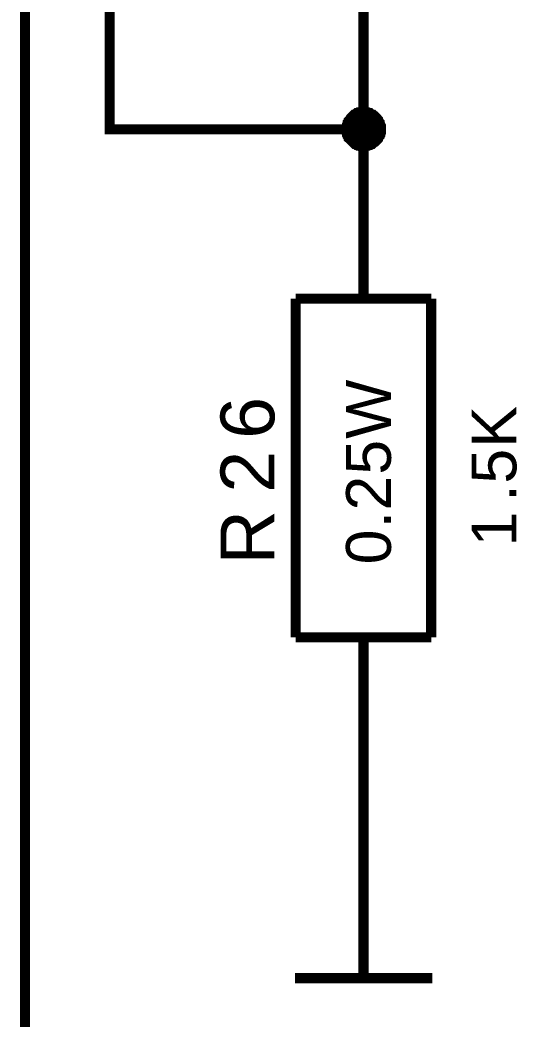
# Model space of a CAD drawing. Header units: millimetres. Extents: x -2024 to 917, y -725 to 13.
# Drawn here: x -1831.61 to -1816.92, y -637.95 to -608.44 of the extents above; entities that cross this region are included whole.
import ezdxf

# ---------------------------------------------------------------- set-up
doc = ezdxf.new("R2010")
doc.units = ezdxf.units.MM
doc.styles.get("Standard").update_dxf_attribs({"font": 'arial.ttf'})

msp = doc.modelspace()

# ---------------------------------------------------------------- linework, layer by layer
at = {"color": 7}
for points, const_width in [([(-1821.462, -669.167), (-1831.459, -669.167), (-1831.459, -569.168)], 0.3), ([(-1821.462, -611.675), (-1828.96, -611.675), (-1828.96, -569.168)], 0.3), ([(-1821.462, -606.674), (-1821.462, -609.174)], 0.3), ([(-1821.462, -614.175), (-1821.462, -611.675), (-1821.462, -609.174)], 0.3), ([(-1821.959, -611.675), (-1821.959, -611.641), (-1821.959, -611.625), (-1821.959, -611.592), (-1821.942, -611.575), (-1821.942, -611.542), (-1821.942, -611.526), (-1821.926, -611.492), (-1821.926, -611.476), (-1821.909, -611.459), (-1821.893, -611.426), (-1821.893, -611.41), (-1821.876, -611.393), (-1821.859, -611.377), (-1821.843, -611.343), (-1821.826, -611.327), (-1821.81, -611.31), (-1821.793, -611.294), (-1821.777, -611.277), (-1821.76, -611.261), (-1821.744, -611.244), (-1821.727, -611.244), (-1821.694, -611.227), (-1821.677, -611.211), (-1821.661, -611.194), (-1821.628, -611.194), (-1821.611, -611.178), (-1821.595, -611.178), (-1821.561, -611.178), (-1821.545, -611.161), (-1821.512, -611.161), (-1821.495, -611.161), (-1821.462, -611.161)], 0.3), ([(-1821.959, -611.675), (-1821.959, -611.641), (-1821.959, -611.625), (-1821.959, -611.592), (-1821.942, -611.575), (-1821.942, -611.542), (-1821.942, -611.526), (-1821.926, -611.492), (-1821.926, -611.476), (-1821.909, -611.459), (-1821.893, -611.426), (-1821.893, -611.41), (-1821.876, -611.393), (-1821.859, -611.377), (-1821.843, -611.343), (-1821.826, -611.327), (-1821.81, -611.31), (-1821.793, -611.294), (-1821.777, -611.277), (-1821.76, -611.261), (-1821.744, -611.244), (-1821.727, -611.244), (-1821.694, -611.227), (-1821.677, -611.211), (-1821.661, -611.194), (-1821.628, -611.194), (-1821.611, -611.178), (-1821.595, -611.178), (-1821.561, -611.178), (-1821.545, -611.161), (-1821.512, -611.161), (-1821.495, -611.161), (-1821.462, -611.161)], 0.3), ([(-1821.959, -611.675), (-1821.959, -611.641), (-1821.959, -611.625), (-1821.959, -611.592), (-1821.942, -611.575), (-1821.942, -611.542), (-1821.942, -611.526), (-1821.926, -611.492), (-1821.926, -611.476), (-1821.909, -611.459), (-1821.893, -611.426), (-1821.893, -611.41), (-1821.876, -611.393), (-1821.859, -611.377), (-1821.843, -611.343), (-1821.826, -611.327), (-1821.81, -611.31), (-1821.793, -611.294), (-1821.777, -611.277), (-1821.76, -611.261), (-1821.744, -611.244), (-1821.727, -611.244), (-1821.694, -611.227), (-1821.677, -611.211), (-1821.661, -611.194), (-1821.628, -611.194), (-1821.611, -611.178), (-1821.595, -611.178), (-1821.561, -611.178), (-1821.545, -611.161), (-1821.512, -611.161), (-1821.495, -611.161), (-1821.462, -611.161)], 0.3), ([(-1821.959, -611.675), (-1821.959, -611.641), (-1821.959, -611.625), (-1821.959, -611.592), (-1821.942, -611.575), (-1821.942, -611.542), (-1821.942, -611.526), (-1821.926, -611.492), (-1821.926, -611.476), (-1821.909, -611.459), (-1821.893, -611.426), (-1821.893, -611.41), (-1821.876, -611.393), (-1821.859, -611.377), (-1821.843, -611.343), (-1821.826, -611.327), (-1821.81, -611.31), (-1821.793, -611.294), (-1821.777, -611.277), (-1821.76, -611.261), (-1821.744, -611.244), (-1821.727, -611.244), (-1821.694, -611.227), (-1821.677, -611.211), (-1821.661, -611.194), (-1821.628, -611.194), (-1821.611, -611.178), (-1821.595, -611.178), (-1821.561, -611.178), (-1821.545, -611.161), (-1821.512, -611.161), (-1821.495, -611.161), (-1821.462, -611.161)], 0.3), ([(-1821.959, -611.675), (-1821.959, -611.641), (-1821.959, -611.625), (-1821.959, -611.592), (-1821.942, -611.575), (-1821.942, -611.542), (-1821.942, -611.526), (-1821.926, -611.492), (-1821.926, -611.476), (-1821.909, -611.459), (-1821.893, -611.426), (-1821.893, -611.41), (-1821.876, -611.393), (-1821.859, -611.377), (-1821.843, -611.343), (-1821.826, -611.327), (-1821.81, -611.31), (-1821.793, -611.294), (-1821.777, -611.277), (-1821.76, -611.261), (-1821.744, -611.244), (-1821.727, -611.244), (-1821.694, -611.227), (-1821.677, -611.211), (-1821.661, -611.194), (-1821.628, -611.194), (-1821.611, -611.178), (-1821.595, -611.178), (-1821.561, -611.178), (-1821.545, -611.161), (-1821.512, -611.161), (-1821.495, -611.161), (-1821.462, -611.161)], 0.0991), ([(-1821.959, -611.675), (-1821.959, -611.641), (-1821.959, -611.625), (-1821.959, -611.592), (-1821.942, -611.575), (-1821.942, -611.542), (-1821.942, -611.526), (-1821.926, -611.492), (-1821.926, -611.476), (-1821.909, -611.459), (-1821.893, -611.426), (-1821.893, -611.41), (-1821.876, -611.393), (-1821.859, -611.377), (-1821.843, -611.343), (-1821.826, -611.327), (-1821.81, -611.31), (-1821.793, -611.294), (-1821.777, -611.277), (-1821.76, -611.261), (-1821.744, -611.244), (-1821.727, -611.244), (-1821.694, -611.227), (-1821.677, -611.211), (-1821.661, -611.194), (-1821.628, -611.194), (-1821.611, -611.178), (-1821.595, -611.178), (-1821.561, -611.178), (-1821.545, -611.161), (-1821.512, -611.161), (-1821.495, -611.161), (-1821.462, -611.161)], 0.0991), ([(-1821.959, -611.675), (-1821.959, -611.641), (-1821.959, -611.625), (-1821.959, -611.592), (-1821.942, -611.575), (-1821.942, -611.542), (-1821.942, -611.526), (-1821.926, -611.492), (-1821.926, -611.476), (-1821.909, -611.459), (-1821.893, -611.426), (-1821.893, -611.41), (-1821.876, -611.393), (-1821.859, -611.377), (-1821.843, -611.343), (-1821.826, -611.327), (-1821.81, -611.31), (-1821.793, -611.294), (-1821.777, -611.277), (-1821.76, -611.261), (-1821.744, -611.244), (-1821.727, -611.244), (-1821.694, -611.227), (-1821.677, -611.211), (-1821.661, -611.194), (-1821.628, -611.194), (-1821.611, -611.178), (-1821.595, -611.178), (-1821.561, -611.178), (-1821.545, -611.161), (-1821.512, -611.161), (-1821.495, -611.161), (-1821.462, -611.161)], 0.0991), ([(-1821.959, -611.675), (-1821.959, -611.641), (-1821.959, -611.625), (-1821.959, -611.592), (-1821.942, -611.575), (-1821.942, -611.542), (-1821.942, -611.526), (-1821.926, -611.492), (-1821.926, -611.476), (-1821.909, -611.459), (-1821.893, -611.426), (-1821.893, -611.41), (-1821.876, -611.393), (-1821.859, -611.377), (-1821.843, -611.343), (-1821.826, -611.327), (-1821.81, -611.31), (-1821.793, -611.294), (-1821.777, -611.277), (-1821.76, -611.261), (-1821.744, -611.244), (-1821.727, -611.244), (-1821.694, -611.227), (-1821.677, -611.211), (-1821.661, -611.194), (-1821.628, -611.194), (-1821.611, -611.178), (-1821.595, -611.178), (-1821.561, -611.178), (-1821.545, -611.161), (-1821.512, -611.161), (-1821.495, -611.161), (-1821.462, -611.161)], 0.0991), ([(-1821.462, -611.161), (-1821.462, -611.161)], 0.3), ([(-1821.462, -611.161), (-1821.429, -611.161), (-1821.413, -611.161), (-1821.379, -611.161), (-1821.363, -611.178), (-1821.33, -611.178), (-1821.313, -611.178), (-1821.28, -611.194), (-1821.264, -611.194), (-1821.247, -611.211), (-1821.214, -611.227), (-1821.197, -611.244), (-1821.181, -611.244), (-1821.164, -611.261), (-1821.131, -611.277), (-1821.115, -611.294), (-1821.098, -611.31), (-1821.082, -611.327), (-1821.065, -611.343), (-1821.048, -611.377), (-1821.032, -611.393), (-1821.032, -611.41), (-1821.015, -611.426), (-1820.999, -611.459), (-1820.982, -611.476), (-1820.982, -611.492), (-1820.966, -611.526), (-1820.966, -611.542), (-1820.966, -611.575), (-1820.949, -611.592), (-1820.949, -611.625), (-1820.949, -611.641), (-1820.949, -611.675)], 0.3), ([(-1821.462, -611.161), (-1821.462, -611.161)], 0.3), ([(-1821.462, -611.161), (-1821.429, -611.161), (-1821.413, -611.161), (-1821.379, -611.161), (-1821.363, -611.178), (-1821.33, -611.178), (-1821.313, -611.178), (-1821.28, -611.194), (-1821.264, -611.194), (-1821.247, -611.211), (-1821.214, -611.227), (-1821.197, -611.244), (-1821.181, -611.244), (-1821.164, -611.261), (-1821.131, -611.277), (-1821.115, -611.294), (-1821.098, -611.31), (-1821.082, -611.327), (-1821.065, -611.343), (-1821.048, -611.377), (-1821.032, -611.393), (-1821.032, -611.41), (-1821.015, -611.426), (-1820.999, -611.459), (-1820.982, -611.476), (-1820.982, -611.492), (-1820.966, -611.526), (-1820.966, -611.542), (-1820.966, -611.575), (-1820.949, -611.592), (-1820.949, -611.625), (-1820.949, -611.641), (-1820.949, -611.675)], 0.3), ([(-1821.462, -611.161), (-1821.462, -611.161)], 0.3), ([(-1821.462, -611.161), (-1821.429, -611.161), (-1821.413, -611.161), (-1821.379, -611.161), (-1821.363, -611.178), (-1821.33, -611.178), (-1821.313, -611.178), (-1821.28, -611.194), (-1821.264, -611.194), (-1821.247, -611.211), (-1821.214, -611.227), (-1821.197, -611.244), (-1821.181, -611.244), (-1821.164, -611.261), (-1821.131, -611.277), (-1821.115, -611.294), (-1821.098, -611.31), (-1821.082, -611.327), (-1821.065, -611.343), (-1821.048, -611.377), (-1821.032, -611.393), (-1821.032, -611.41), (-1821.015, -611.426), (-1820.999, -611.459), (-1820.982, -611.476), (-1820.982, -611.492), (-1820.966, -611.526), (-1820.966, -611.542), (-1820.966, -611.575), (-1820.949, -611.592), (-1820.949, -611.625), (-1820.949, -611.641), (-1820.949, -611.675)], 0.3), ([(-1821.462, -611.161), (-1821.462, -611.161)], 0.3), ([(-1821.462, -611.161), (-1821.429, -611.161), (-1821.413, -611.161), (-1821.379, -611.161), (-1821.363, -611.178), (-1821.33, -611.178), (-1821.313, -611.178), (-1821.28, -611.194), (-1821.264, -611.194), (-1821.247, -611.211), (-1821.214, -611.227), (-1821.197, -611.244), (-1821.181, -611.244), (-1821.164, -611.261), (-1821.131, -611.277), (-1821.115, -611.294), (-1821.098, -611.31), (-1821.082, -611.327), (-1821.065, -611.343), (-1821.048, -611.377), (-1821.032, -611.393), (-1821.032, -611.41), (-1821.015, -611.426), (-1820.999, -611.459), (-1820.982, -611.476), (-1820.982, -611.492), (-1820.966, -611.526), (-1820.966, -611.542), (-1820.966, -611.575), (-1820.949, -611.592), (-1820.949, -611.625), (-1820.949, -611.641), (-1820.949, -611.675)], 0.3), ([(-1821.462, -611.161), (-1821.462, -611.161)], 0.0991), ([(-1821.462, -611.161), (-1821.429, -611.161), (-1821.413, -611.161), (-1821.379, -611.161), (-1821.363, -611.178), (-1821.33, -611.178), (-1821.313, -611.178), (-1821.28, -611.194), (-1821.264, -611.194), (-1821.247, -611.211), (-1821.214, -611.227), (-1821.197, -611.244), (-1821.181, -611.244), (-1821.164, -611.261), (-1821.131, -611.277), (-1821.115, -611.294), (-1821.098, -611.31), (-1821.082, -611.327), (-1821.065, -611.343), (-1821.048, -611.377), (-1821.032, -611.393), (-1821.032, -611.41), (-1821.015, -611.426), (-1820.999, -611.459), (-1820.982, -611.476), (-1820.982, -611.492), (-1820.966, -611.526), (-1820.966, -611.542), (-1820.966, -611.575), (-1820.949, -611.592), (-1820.949, -611.625), (-1820.949, -611.641), (-1820.949, -611.675)], 0.0991), ([(-1821.462, -611.161), (-1821.462, -611.161)], 0.0991), ([(-1821.462, -611.161), (-1821.429, -611.161), (-1821.413, -611.161), (-1821.379, -611.161), (-1821.363, -611.178), (-1821.33, -611.178), (-1821.313, -611.178), (-1821.28, -611.194), (-1821.264, -611.194), (-1821.247, -611.211), (-1821.214, -611.227), (-1821.197, -611.244), (-1821.181, -611.244), (-1821.164, -611.261), (-1821.131, -611.277), (-1821.115, -611.294), (-1821.098, -611.31), (-1821.082, -611.327), (-1821.065, -611.343), (-1821.048, -611.377), (-1821.032, -611.393), (-1821.032, -611.41), (-1821.015, -611.426), (-1820.999, -611.459), (-1820.982, -611.476), (-1820.982, -611.492), (-1820.966, -611.526), (-1820.966, -611.542), (-1820.966, -611.575), (-1820.949, -611.592), (-1820.949, -611.625), (-1820.949, -611.641), (-1820.949, -611.675)], 0.0991), ([(-1821.462, -611.161), (-1821.462, -611.161)], 0.0991), ([(-1821.462, -611.161), (-1821.429, -611.161), (-1821.413, -611.161), (-1821.379, -611.161), (-1821.363, -611.178), (-1821.33, -611.178), (-1821.313, -611.178), (-1821.28, -611.194), (-1821.264, -611.194), (-1821.247, -611.211), (-1821.214, -611.227), (-1821.197, -611.244), (-1821.181, -611.244), (-1821.164, -611.261), (-1821.131, -611.277), (-1821.115, -611.294), (-1821.098, -611.31), (-1821.082, -611.327), (-1821.065, -611.343), (-1821.048, -611.377), (-1821.032, -611.393), (-1821.032, -611.41), (-1821.015, -611.426), (-1820.999, -611.459), (-1820.982, -611.476), (-1820.982, -611.492), (-1820.966, -611.526), (-1820.966, -611.542), (-1820.966, -611.575), (-1820.949, -611.592), (-1820.949, -611.625), (-1820.949, -611.641), (-1820.949, -611.675)], 0.0991), ([(-1821.462, -611.161), (-1821.462, -611.161)], 0.0991), ([(-1821.462, -611.161), (-1821.429, -611.161), (-1821.413, -611.161), (-1821.379, -611.161), (-1821.363, -611.178), (-1821.33, -611.178), (-1821.313, -611.178), (-1821.28, -611.194), (-1821.264, -611.194), (-1821.247, -611.211), (-1821.214, -611.227), (-1821.197, -611.244), (-1821.181, -611.244), (-1821.164, -611.261), (-1821.131, -611.277), (-1821.115, -611.294), (-1821.098, -611.31), (-1821.082, -611.327), (-1821.065, -611.343), (-1821.048, -611.377), (-1821.032, -611.393), (-1821.032, -611.41), (-1821.015, -611.426), (-1820.999, -611.459), (-1820.982, -611.476), (-1820.982, -611.492), (-1820.966, -611.526), (-1820.966, -611.542), (-1820.966, -611.575), (-1820.949, -611.592), (-1820.949, -611.625), (-1820.949, -611.641), (-1820.949, -611.675)], 0.0991), ([(-1821.462, -612.171), (-1821.495, -612.171), (-1821.512, -612.171), (-1821.545, -612.171), (-1821.561, -612.155), (-1821.595, -612.155), (-1821.611, -612.155), (-1821.628, -612.138), (-1821.661, -612.138), (-1821.677, -612.122), (-1821.694, -612.105), (-1821.727, -612.105), (-1821.744, -612.089), (-1821.76, -612.072), (-1821.777, -612.055), (-1821.793, -612.039), (-1821.81, -612.022), (-1821.826, -612.006), (-1821.843, -611.989), (-1821.859, -611.973), (-1821.876, -611.956), (-1821.893, -611.94), (-1821.893, -611.906), (-1821.909, -611.89), (-1821.926, -611.873), (-1821.926, -611.84), (-1821.942, -611.824), (-1821.942, -611.807), (-1821.942, -611.774), (-1821.959, -611.757), (-1821.959, -611.724), (-1821.959, -611.708), (-1821.959, -611.675)], 0.3), ([(-1821.959, -611.675), (-1821.959, -611.675)], 0.3), ([(-1821.462, -612.171), (-1821.495, -612.171), (-1821.512, -612.171), (-1821.545, -612.171), (-1821.561, -612.155), (-1821.595, -612.155), (-1821.611, -612.155), (-1821.628, -612.138), (-1821.661, -612.138), (-1821.677, -612.122), (-1821.694, -612.105), (-1821.727, -612.105), (-1821.744, -612.089), (-1821.76, -612.072), (-1821.777, -612.055), (-1821.793, -612.039), (-1821.81, -612.022), (-1821.826, -612.006), (-1821.843, -611.989), (-1821.859, -611.973), (-1821.876, -611.956), (-1821.893, -611.94), (-1821.893, -611.906), (-1821.909, -611.89), (-1821.926, -611.873), (-1821.926, -611.84), (-1821.942, -611.824), (-1821.942, -611.807), (-1821.942, -611.774), (-1821.959, -611.757), (-1821.959, -611.724), (-1821.959, -611.708), (-1821.959, -611.675)], 0.3), ([(-1821.959, -611.675), (-1821.959, -611.675)], 0.3), ([(-1821.462, -612.171), (-1821.495, -612.171), (-1821.512, -612.171), (-1821.545, -612.171), (-1821.561, -612.155), (-1821.595, -612.155), (-1821.611, -612.155), (-1821.628, -612.138), (-1821.661, -612.138), (-1821.677, -612.122), (-1821.694, -612.105), (-1821.727, -612.105), (-1821.744, -612.089), (-1821.76, -612.072), (-1821.777, -612.055), (-1821.793, -612.039), (-1821.81, -612.022), (-1821.826, -612.006), (-1821.843, -611.989), (-1821.859, -611.973), (-1821.876, -611.956), (-1821.893, -611.94), (-1821.893, -611.906), (-1821.909, -611.89), (-1821.926, -611.873), (-1821.926, -611.84), (-1821.942, -611.824), (-1821.942, -611.807), (-1821.942, -611.774), (-1821.959, -611.757), (-1821.959, -611.724), (-1821.959, -611.708), (-1821.959, -611.675)], 0.3), ([(-1821.959, -611.675), (-1821.959, -611.675)], 0.3), ([(-1821.462, -612.171), (-1821.495, -612.171), (-1821.512, -612.171), (-1821.545, -612.171), (-1821.561, -612.155), (-1821.595, -612.155), (-1821.611, -612.155), (-1821.628, -612.138), (-1821.661, -612.138), (-1821.677, -612.122), (-1821.694, -612.105), (-1821.727, -612.105), (-1821.744, -612.089), (-1821.76, -612.072), (-1821.777, -612.055), (-1821.793, -612.039), (-1821.81, -612.022), (-1821.826, -612.006), (-1821.843, -611.989), (-1821.859, -611.973), (-1821.876, -611.956), (-1821.893, -611.94), (-1821.893, -611.906), (-1821.909, -611.89), (-1821.926, -611.873), (-1821.926, -611.84), (-1821.942, -611.824), (-1821.942, -611.807), (-1821.942, -611.774), (-1821.959, -611.757), (-1821.959, -611.724), (-1821.959, -611.708), (-1821.959, -611.675)], 0.3), ([(-1821.959, -611.675), (-1821.959, -611.675)], 0.3), ([(-1821.462, -612.171), (-1821.495, -612.171), (-1821.512, -612.171), (-1821.545, -612.171), (-1821.561, -612.155), (-1821.595, -612.155), (-1821.611, -612.155), (-1821.628, -612.138), (-1821.661, -612.138), (-1821.677, -612.122), (-1821.694, -612.105), (-1821.727, -612.105), (-1821.744, -612.089), (-1821.76, -612.072), (-1821.777, -612.055), (-1821.793, -612.039), (-1821.81, -612.022), (-1821.826, -612.006), (-1821.843, -611.989), (-1821.859, -611.973), (-1821.876, -611.956), (-1821.893, -611.94), (-1821.893, -611.906), (-1821.909, -611.89), (-1821.926, -611.873), (-1821.926, -611.84), (-1821.942, -611.824), (-1821.942, -611.807), (-1821.942, -611.774), (-1821.959, -611.757), (-1821.959, -611.724), (-1821.959, -611.708), (-1821.959, -611.675)], 0.0991), ([(-1821.959, -611.675), (-1821.959, -611.675)], 0.0991), ([(-1821.462, -612.171), (-1821.495, -612.171), (-1821.512, -612.171), (-1821.545, -612.171), (-1821.561, -612.155), (-1821.595, -612.155), (-1821.611, -612.155), (-1821.628, -612.138), (-1821.661, -612.138), (-1821.677, -612.122), (-1821.694, -612.105), (-1821.727, -612.105), (-1821.744, -612.089), (-1821.76, -612.072), (-1821.777, -612.055), (-1821.793, -612.039), (-1821.81, -612.022), (-1821.826, -612.006), (-1821.843, -611.989), (-1821.859, -611.973), (-1821.876, -611.956), (-1821.893, -611.94), (-1821.893, -611.906), (-1821.909, -611.89), (-1821.926, -611.873), (-1821.926, -611.84), (-1821.942, -611.824), (-1821.942, -611.807), (-1821.942, -611.774), (-1821.959, -611.757), (-1821.959, -611.724), (-1821.959, -611.708), (-1821.959, -611.675)], 0.0991), ([(-1821.959, -611.675), (-1821.959, -611.675)], 0.0991), ([(-1821.462, -612.171), (-1821.495, -612.171), (-1821.512, -612.171), (-1821.545, -612.171), (-1821.561, -612.155), (-1821.595, -612.155), (-1821.611, -612.155), (-1821.628, -612.138), (-1821.661, -612.138), (-1821.677, -612.122), (-1821.694, -612.105), (-1821.727, -612.105), (-1821.744, -612.089), (-1821.76, -612.072), (-1821.777, -612.055), (-1821.793, -612.039), (-1821.81, -612.022), (-1821.826, -612.006), (-1821.843, -611.989), (-1821.859, -611.973), (-1821.876, -611.956), (-1821.893, -611.94), (-1821.893, -611.906), (-1821.909, -611.89), (-1821.926, -611.873), (-1821.926, -611.84), (-1821.942, -611.824), (-1821.942, -611.807), (-1821.942, -611.774), (-1821.959, -611.757), (-1821.959, -611.724), (-1821.959, -611.708), (-1821.959, -611.675)], 0.0991), ([(-1821.959, -611.675), (-1821.959, -611.675)], 0.0991), ([(-1821.462, -612.171), (-1821.495, -612.171), (-1821.512, -612.171), (-1821.545, -612.171), (-1821.561, -612.155), (-1821.595, -612.155), (-1821.611, -612.155), (-1821.628, -612.138), (-1821.661, -612.138), (-1821.677, -612.122), (-1821.694, -612.105), (-1821.727, -612.105), (-1821.744, -612.089), (-1821.76, -612.072), (-1821.777, -612.055), (-1821.793, -612.039), (-1821.81, -612.022), (-1821.826, -612.006), (-1821.843, -611.989), (-1821.859, -611.973), (-1821.876, -611.956), (-1821.893, -611.94), (-1821.893, -611.906), (-1821.909, -611.89), (-1821.926, -611.873), (-1821.926, -611.84), (-1821.942, -611.824), (-1821.942, -611.807), (-1821.942, -611.774), (-1821.959, -611.757), (-1821.959, -611.724), (-1821.959, -611.708), (-1821.959, -611.675)], 0.0991), ([(-1821.959, -611.675), (-1821.959, -611.675)], 0.0991), ([(-1820.949, -611.675), (-1820.949, -611.708), (-1820.949, -611.724), (-1820.949, -611.757), (-1820.966, -611.774), (-1820.966, -611.807), (-1820.966, -611.824), (-1820.982, -611.84), (-1820.982, -611.873), (-1820.999, -611.89), (-1821.015, -611.906), (-1821.032, -611.94), (-1821.032, -611.956), (-1821.048, -611.973), (-1821.065, -611.989), (-1821.082, -612.006), (-1821.098, -612.022), (-1821.115, -612.039), (-1821.131, -612.055), (-1821.164, -612.072), (-1821.181, -612.089), (-1821.197, -612.105), (-1821.214, -612.105), (-1821.247, -612.122), (-1821.264, -612.138), (-1821.28, -612.138), (-1821.313, -612.155), (-1821.33, -612.155), (-1821.363, -612.155), (-1821.379, -612.171), (-1821.413, -612.171), (-1821.429, -612.171), (-1821.462, -612.171)], 0.3), ([(-1820.949, -611.675), (-1820.949, -611.708), (-1820.949, -611.724), (-1820.949, -611.757), (-1820.966, -611.774), (-1820.966, -611.807), (-1820.966, -611.824), (-1820.982, -611.84), (-1820.982, -611.873), (-1820.999, -611.89), (-1821.015, -611.906), (-1821.032, -611.94), (-1821.032, -611.956), (-1821.048, -611.973), (-1821.065, -611.989), (-1821.082, -612.006), (-1821.098, -612.022), (-1821.115, -612.039), (-1821.131, -612.055), (-1821.164, -612.072), (-1821.181, -612.089), (-1821.197, -612.105), (-1821.214, -612.105), (-1821.247, -612.122), (-1821.264, -612.138), (-1821.28, -612.138), (-1821.313, -612.155), (-1821.33, -612.155), (-1821.363, -612.155), (-1821.379, -612.171), (-1821.413, -612.171), (-1821.429, -612.171), (-1821.462, -612.171)], 0.3), ([(-1820.949, -611.675), (-1820.949, -611.708), (-1820.949, -611.724), (-1820.949, -611.757), (-1820.966, -611.774), (-1820.966, -611.807), (-1820.966, -611.824), (-1820.982, -611.84), (-1820.982, -611.873), (-1820.999, -611.89), (-1821.015, -611.906), (-1821.032, -611.94), (-1821.032, -611.956), (-1821.048, -611.973), (-1821.065, -611.989), (-1821.082, -612.006), (-1821.098, -612.022), (-1821.115, -612.039), (-1821.131, -612.055), (-1821.164, -612.072), (-1821.181, -612.089), (-1821.197, -612.105), (-1821.214, -612.105), (-1821.247, -612.122), (-1821.264, -612.138), (-1821.28, -612.138), (-1821.313, -612.155), (-1821.33, -612.155), (-1821.363, -612.155), (-1821.379, -612.171), (-1821.413, -612.171), (-1821.429, -612.171), (-1821.462, -612.171)], 0.3), ([(-1820.949, -611.675), (-1820.949, -611.708), (-1820.949, -611.724), (-1820.949, -611.757), (-1820.966, -611.774), (-1820.966, -611.807), (-1820.966, -611.824), (-1820.982, -611.84), (-1820.982, -611.873), (-1820.999, -611.89), (-1821.015, -611.906), (-1821.032, -611.94), (-1821.032, -611.956), (-1821.048, -611.973), (-1821.065, -611.989), (-1821.082, -612.006), (-1821.098, -612.022), (-1821.115, -612.039), (-1821.131, -612.055), (-1821.164, -612.072), (-1821.181, -612.089), (-1821.197, -612.105), (-1821.214, -612.105), (-1821.247, -612.122), (-1821.264, -612.138), (-1821.28, -612.138), (-1821.313, -612.155), (-1821.33, -612.155), (-1821.363, -612.155), (-1821.379, -612.171), (-1821.413, -612.171), (-1821.429, -612.171), (-1821.462, -612.171)], 0.3), ([(-1820.949, -611.675), (-1820.949, -611.708), (-1820.949, -611.724), (-1820.949, -611.757), (-1820.966, -611.774), (-1820.966, -611.807), (-1820.966, -611.824), (-1820.982, -611.84), (-1820.982, -611.873), (-1820.999, -611.89), (-1821.015, -611.906), (-1821.032, -611.94), (-1821.032, -611.956), (-1821.048, -611.973), (-1821.065, -611.989), (-1821.082, -612.006), (-1821.098, -612.022), (-1821.115, -612.039), (-1821.131, -612.055), (-1821.164, -612.072), (-1821.181, -612.089), (-1821.197, -612.105), (-1821.214, -612.105), (-1821.247, -612.122), (-1821.264, -612.138), (-1821.28, -612.138), (-1821.313, -612.155), (-1821.33, -612.155), (-1821.363, -612.155), (-1821.379, -612.171), (-1821.413, -612.171), (-1821.429, -612.171), (-1821.462, -612.171)], 0.0991), ([(-1820.949, -611.675), (-1820.949, -611.708), (-1820.949, -611.724), (-1820.949, -611.757), (-1820.966, -611.774), (-1820.966, -611.807), (-1820.966, -611.824), (-1820.982, -611.84), (-1820.982, -611.873), (-1820.999, -611.89), (-1821.015, -611.906), (-1821.032, -611.94), (-1821.032, -611.956), (-1821.048, -611.973), (-1821.065, -611.989), (-1821.082, -612.006), (-1821.098, -612.022), (-1821.115, -612.039), (-1821.131, -612.055), (-1821.164, -612.072), (-1821.181, -612.089), (-1821.197, -612.105), (-1821.214, -612.105), (-1821.247, -612.122), (-1821.264, -612.138), (-1821.28, -612.138), (-1821.313, -612.155), (-1821.33, -612.155), (-1821.363, -612.155), (-1821.379, -612.171), (-1821.413, -612.171), (-1821.429, -612.171), (-1821.462, -612.171)], 0.0991), ([(-1820.949, -611.675), (-1820.949, -611.708), (-1820.949, -611.724), (-1820.949, -611.757), (-1820.966, -611.774), (-1820.966, -611.807), (-1820.966, -611.824), (-1820.982, -611.84), (-1820.982, -611.873), (-1820.999, -611.89), (-1821.015, -611.906), (-1821.032, -611.94), (-1821.032, -611.956), (-1821.048, -611.973), (-1821.065, -611.989), (-1821.082, -612.006), (-1821.098, -612.022), (-1821.115, -612.039), (-1821.131, -612.055), (-1821.164, -612.072), (-1821.181, -612.089), (-1821.197, -612.105), (-1821.214, -612.105), (-1821.247, -612.122), (-1821.264, -612.138), (-1821.28, -612.138), (-1821.313, -612.155), (-1821.33, -612.155), (-1821.363, -612.155), (-1821.379, -612.171), (-1821.413, -612.171), (-1821.429, -612.171), (-1821.462, -612.171)], 0.0991), ([(-1820.949, -611.675), (-1820.949, -611.708), (-1820.949, -611.724), (-1820.949, -611.757), (-1820.966, -611.774), (-1820.966, -611.807), (-1820.966, -611.824), (-1820.982, -611.84), (-1820.982, -611.873), (-1820.999, -611.89), (-1821.015, -611.906), (-1821.032, -611.94), (-1821.032, -611.956), (-1821.048, -611.973), (-1821.065, -611.989), (-1821.082, -612.006), (-1821.098, -612.022), (-1821.115, -612.039), (-1821.131, -612.055), (-1821.164, -612.072), (-1821.181, -612.089), (-1821.197, -612.105), (-1821.214, -612.105), (-1821.247, -612.122), (-1821.264, -612.138), (-1821.28, -612.138), (-1821.313, -612.155), (-1821.33, -612.155), (-1821.363, -612.155), (-1821.379, -612.171), (-1821.413, -612.171), (-1821.429, -612.171), (-1821.462, -612.171)], 0.0991), ([(-1820.949, -611.675), (-1820.949, -611.675), (-1820.949, -611.675), (-1820.949, -611.675), (-1820.949, -611.675), (-1820.949, -611.675), (-1820.949, -611.675), (-1820.949, -611.675), (-1820.949, -611.675), (-1820.949, -611.675), (-1820.949, -611.675), (-1820.949, -611.675), (-1820.949, -611.675), (-1820.949, -611.675), (-1820.949, -611.675), (-1820.949, -611.675), (-1820.949, -611.675), (-1820.949, -611.675), (-1820.949, -611.675), (-1820.949, -611.675), (-1820.949, -611.675), (-1820.949, -611.675), (-1820.949, -611.675), (-1820.949, -611.675), (-1820.949, -611.675), (-1820.949, -611.675), (-1820.949, -611.675), (-1820.949, -611.675), (-1820.949, -611.675), (-1820.949, -611.675), (-1820.949, -611.675), (-1820.949, -611.675), (-1820.949, -611.675)], 0.3), ([(-1820.949, -611.675), (-1820.949, -611.675)], 0.3), ([(-1820.949, -611.675), (-1820.949, -611.675), (-1820.949, -611.675), (-1820.949, -611.675), (-1820.949, -611.675), (-1820.949, -611.675), (-1820.949, -611.675), (-1820.949, -611.675), (-1820.949, -611.675), (-1820.949, -611.675), (-1820.949, -611.675), (-1820.949, -611.675), (-1820.949, -611.675), (-1820.949, -611.675), (-1820.949, -611.675), (-1820.949, -611.675), (-1820.949, -611.675), (-1820.949, -611.675), (-1820.949, -611.675), (-1820.949, -611.675), (-1820.949, -611.675), (-1820.949, -611.675), (-1820.949, -611.675), (-1820.949, -611.675), (-1820.949, -611.675), (-1820.949, -611.675), (-1820.949, -611.675), (-1820.949, -611.675), (-1820.949, -611.675), (-1820.949, -611.675), (-1820.949, -611.675), (-1820.949, -611.675), (-1820.949, -611.675)], 0.3), ([(-1820.949, -611.675), (-1820.949, -611.675)], 0.3), ([(-1820.949, -611.675), (-1820.949, -611.675), (-1820.949, -611.675), (-1820.949, -611.675), (-1820.949, -611.675), (-1820.949, -611.675), (-1820.949, -611.675), (-1820.949, -611.675), (-1820.949, -611.675), (-1820.949, -611.675), (-1820.949, -611.675), (-1820.949, -611.675), (-1820.949, -611.675), (-1820.949, -611.675), (-1820.949, -611.675), (-1820.949, -611.675), (-1820.949, -611.675), (-1820.949, -611.675), (-1820.949, -611.675), (-1820.949, -611.675), (-1820.949, -611.675), (-1820.949, -611.675), (-1820.949, -611.675), (-1820.949, -611.675), (-1820.949, -611.675), (-1820.949, -611.675), (-1820.949, -611.675), (-1820.949, -611.675), (-1820.949, -611.675), (-1820.949, -611.675), (-1820.949, -611.675), (-1820.949, -611.675), (-1820.949, -611.675)], 0.3), ([(-1820.949, -611.675), (-1820.949, -611.675)], 0.3), ([(-1820.949, -611.675), (-1820.949, -611.675), (-1820.949, -611.675), (-1820.949, -611.675), (-1820.949, -611.675), (-1820.949, -611.675), (-1820.949, -611.675), (-1820.949, -611.675), (-1820.949, -611.675), (-1820.949, -611.675), (-1820.949, -611.675), (-1820.949, -611.675), (-1820.949, -611.675), (-1820.949, -611.675), (-1820.949, -611.675), (-1820.949, -611.675), (-1820.949, -611.675), (-1820.949, -611.675), (-1820.949, -611.675), (-1820.949, -611.675), (-1820.949, -611.675), (-1820.949, -611.675), (-1820.949, -611.675), (-1820.949, -611.675), (-1820.949, -611.675), (-1820.949, -611.675), (-1820.949, -611.675), (-1820.949, -611.675), (-1820.949, -611.675), (-1820.949, -611.675), (-1820.949, -611.675), (-1820.949, -611.675), (-1820.949, -611.675)], 0.3), ([(-1820.949, -611.675), (-1820.949, -611.675)], 0.3), ([(-1820.949, -611.675), (-1820.949, -611.675), (-1820.949, -611.675), (-1820.949, -611.675), (-1820.949, -611.675), (-1820.949, -611.675), (-1820.949, -611.675), (-1820.949, -611.675), (-1820.949, -611.675), (-1820.949, -611.675), (-1820.949, -611.675), (-1820.949, -611.675), (-1820.949, -611.675), (-1820.949, -611.675), (-1820.949, -611.675), (-1820.949, -611.675), (-1820.949, -611.675), (-1820.949, -611.675), (-1820.949, -611.675), (-1820.949, -611.675), (-1820.949, -611.675), (-1820.949, -611.675), (-1820.949, -611.675), (-1820.949, -611.675), (-1820.949, -611.675), (-1820.949, -611.675), (-1820.949, -611.675), (-1820.949, -611.675), (-1820.949, -611.675), (-1820.949, -611.675), (-1820.949, -611.675), (-1820.949, -611.675), (-1820.949, -611.675)], 0.0991), ([(-1820.949, -611.675), (-1820.949, -611.675)], 0.0991), ([(-1820.949, -611.675), (-1820.949, -611.675), (-1820.949, -611.675), (-1820.949, -611.675), (-1820.949, -611.675), (-1820.949, -611.675), (-1820.949, -611.675), (-1820.949, -611.675), (-1820.949, -611.675), (-1820.949, -611.675), (-1820.949, -611.675), (-1820.949, -611.675), (-1820.949, -611.675), (-1820.949, -611.675), (-1820.949, -611.675), (-1820.949, -611.675), (-1820.949, -611.675), (-1820.949, -611.675), (-1820.949, -611.675), (-1820.949, -611.675), (-1820.949, -611.675), (-1820.949, -611.675), (-1820.949, -611.675), (-1820.949, -611.675), (-1820.949, -611.675), (-1820.949, -611.675), (-1820.949, -611.675), (-1820.949, -611.675), (-1820.949, -611.675), (-1820.949, -611.675), (-1820.949, -611.675), (-1820.949, -611.675), (-1820.949, -611.675)], 0.0991), ([(-1820.949, -611.675), (-1820.949, -611.675)], 0.0991), ([(-1820.949, -611.675), (-1820.949, -611.675), (-1820.949, -611.675), (-1820.949, -611.675), (-1820.949, -611.675), (-1820.949, -611.675), (-1820.949, -611.675), (-1820.949, -611.675), (-1820.949, -611.675), (-1820.949, -611.675), (-1820.949, -611.675), (-1820.949, -611.675), (-1820.949, -611.675), (-1820.949, -611.675), (-1820.949, -611.675), (-1820.949, -611.675), (-1820.949, -611.675), (-1820.949, -611.675), (-1820.949, -611.675), (-1820.949, -611.675), (-1820.949, -611.675), (-1820.949, -611.675), (-1820.949, -611.675), (-1820.949, -611.675), (-1820.949, -611.675), (-1820.949, -611.675), (-1820.949, -611.675), (-1820.949, -611.675), (-1820.949, -611.675), (-1820.949, -611.675), (-1820.949, -611.675), (-1820.949, -611.675), (-1820.949, -611.675)], 0.0991), ([(-1820.949, -611.675), (-1820.949, -611.675)], 0.0991), ([(-1820.949, -611.675), (-1820.949, -611.675), (-1820.949, -611.675), (-1820.949, -611.675), (-1820.949, -611.675), (-1820.949, -611.675), (-1820.949, -611.675), (-1820.949, -611.675), (-1820.949, -611.675), (-1820.949, -611.675), (-1820.949, -611.675), (-1820.949, -611.675), (-1820.949, -611.675), (-1820.949, -611.675), (-1820.949, -611.675), (-1820.949, -611.675), (-1820.949, -611.675), (-1820.949, -611.675), (-1820.949, -611.675), (-1820.949, -611.675), (-1820.949, -611.675), (-1820.949, -611.675), (-1820.949, -611.675), (-1820.949, -611.675), (-1820.949, -611.675), (-1820.949, -611.675), (-1820.949, -611.675), (-1820.949, -611.675), (-1820.949, -611.675), (-1820.949, -611.675), (-1820.949, -611.675), (-1820.949, -611.675), (-1820.949, -611.675)], 0.0991), ([(-1820.949, -611.675), (-1820.949, -611.675)], 0.0991), ([(-1821.462, -616.675), (-1821.462, -614.175)], 0.3), ([(-1823.465, -616.675), (-1819.46, -616.675)], 0.3), ([(-1823.465, -626.677), (-1823.465, -616.675)], 0.3), ([(-1819.46, -626.677), (-1819.46, -616.675)], 0.3), ([(-1823.465, -626.677), (-1819.46, -626.677)], 0.3), ([(-1821.462, -626.677), (-1821.462, -629.177)], 0.3), ([(-1821.462, -631.678), (-1821.462, -629.177)], 0.3), ([(-1821.462, -631.678), (-1821.462, -636.745)], 0.3), ([(-1823.481, -636.745), (-1819.426, -636.745)], 0.3)]:
    msp.add_lwpolyline(points, dxfattribs=dict(at, const_width=const_width))
at = {"color": 7, "const_width": 0.508}
msp.add_lwpolyline([(-1821.709, -611.663, 1), (-1821.201, -611.663, 1)], format="xyb", close=True, dxfattribs=at)

# ---------------------------------------------------------------- texts
at = {"color": 7}
for s, height, p in [('W', 1.325, (-1820.651, -620.815)), ('6', 1.59, (-1824.094, -620.815)), ('K', 1.325, (-1816.944, -621.08)), ('5', 1.325, (-1820.651, -621.875)), ('2', 1.59, (-1824.094, -622.405)), ('5', 1.325, (-1816.944, -622.14)), ('2', 1.325, (-1820.651, -622.935)), ('.', 1.325, (-1816.944, -622.67)), ('R', 1.59, (-1824.094, -624.524)), ('.', 1.325, (-1820.651, -623.464)), ('1', 1.325, (-1816.944, -623.994)), ('0', 1.325, (-1820.651, -624.524))]:
    msp.add_text(s, height=height, rotation=90, dxfattribs=at).set_placement(p)

doc.saveas('drawing.dxf')
